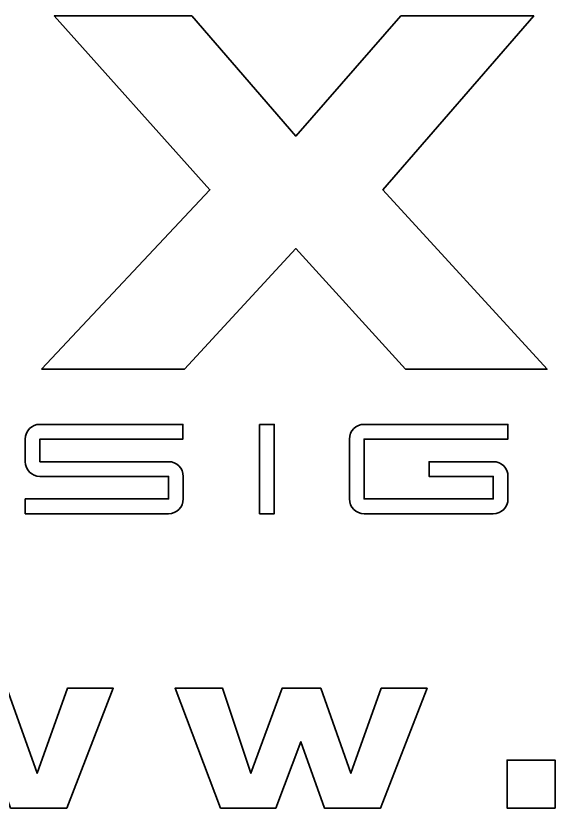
# Model space of a CAD drawing. Header units: centimetres. Extents: x -9.7 to 9.7, y -8.7 to 8.7.
# Drawn here: x 5.37 to 6.035, y 7.552 to 8.528 of the extents above; entities that cross this region are included whole.
import ezdxf

# ---------------------------------------------------------------- set-up
doc = ezdxf.new("R2010")
doc.units = ezdxf.units.CM
doc.header["$MEASUREMENT"] = 0
doc.layers.add('layer 1', color=7, linetype='Continuous')

msp = doc.modelspace()

# ---------------------------------------------------------------- linework, layer by layer
at = {"layer": 'layer 1', "color": 250, "lineweight": 35}
for points, knots in [([(5.40198, 8.09273), (5.40198, 8.09273), (5.57808, 8.09273), (5.57808, 8.09273), (5.57808, 8.09273), (5.57808, 8.09273), (5.71545, 8.24142), (5.71545, 8.24142), (5.71545, 8.24142), (5.71545, 8.24142), (5.85076, 8.09273), (5.85076, 8.09273), (5.85076, 8.09273), (5.85076, 8.09273), (6.02527, 8.09273), (6.02527, 8.09273), (6.02527, 8.09273), (6.02527, 8.09273), (5.82287, 8.31378), (5.82287, 8.31378), (5.82287, 8.31378), (5.82287, 8.31378), (6.00886, 8.52812), (6.00886, 8.52812), (6.00886, 8.52812), (6.00886, 8.52812), (5.84503, 8.52812), (5.84503, 8.52812), (5.84503, 8.52812), (5.84503, 8.52812), (5.71545, 8.38008), (5.71545, 8.38008), (5.71545, 8.38008), (5.71545, 8.38008), (5.58716, 8.52812), (5.58716, 8.52812), (5.58716, 8.52812), (5.58716, 8.52812), (5.41759, 8.52812), (5.41759, 8.52812), (5.41759, 8.52812), (5.41759, 8.52812), (5.60964, 8.31378), (5.60964, 8.31378), (5.60964, 8.31378), (5.60964, 8.31378), (5.40198, 8.09273), (5.40198, 8.09273)], [0, 0, 0, 0, 0.076923, 0.076923, 0.076923, 0.076923, 0.153846, 0.153846, 0.153846, 0.153846, 0.230769, 0.230769, 0.230769, 0.230769, 0.307692, 0.307692, 0.307692, 0.307692, 0.384615, 0.384615, 0.384615, 0.384615, 0.461538, 0.461538, 0.461538, 0.461538, 0.538462, 0.538462, 0.538462, 0.538462, 0.615385, 0.615385, 0.615385, 0.615385, 0.692308, 0.692308, 0.692308, 0.692308, 0.769231, 0.769231, 0.769231, 0.769231, 0.846154, 0.846154, 0.846154, 0.846154, 1, 1, 1, 1]), ([(5.38186, 8.00673), (5.38186, 8.00673), (5.38223, 8.01037), (5.38223, 8.01037), (5.38223, 8.01037), (5.38223, 8.01037), (5.38328, 8.01377), (5.38328, 8.01377), (5.38328, 8.01377), (5.38328, 8.01377), (5.38495, 8.01684), (5.38495, 8.01684), (5.38495, 8.01684), (5.38495, 8.01684), (5.38716, 8.01952), (5.38716, 8.01952), (5.38716, 8.01952), (5.38716, 8.01952), (5.38984, 8.02173), (5.38984, 8.02173), (5.38984, 8.02173), (5.38984, 8.02173), (5.39291, 8.0234), (5.39291, 8.0234), (5.39291, 8.0234), (5.39291, 8.0234), (5.3963, 8.02446), (5.3963, 8.02446), (5.3963, 8.02446), (5.3963, 8.02446), (5.39995, 8.02483), (5.39995, 8.02483), (5.39995, 8.02483), (5.39995, 8.02483), (5.57628, 8.02483), (5.57628, 8.02483), (5.57628, 8.02483), (5.57628, 8.02483), (5.57628, 8.00673), (5.57628, 8.00673), (5.57628, 8.00673), (5.57628, 8.00673), (5.41805, 8.00673), (5.41805, 8.00673), (5.41805, 8.00673), (5.41805, 8.00673), (5.39995, 8.00673), (5.39995, 8.00673), (5.39995, 8.00673), (5.39995, 8.00673), (5.39995, 7.99693), (5.39995, 7.99693), (5.39995, 7.99693), (5.39995, 7.99693), (5.39995, 7.98863), (5.39995, 7.98863), (5.39995, 7.98863), (5.39995, 7.98863), (5.39995, 7.97923), (5.39995, 7.97923), (5.39995, 7.97923), (5.39995, 7.97923), (5.39995, 7.97884), (5.39995, 7.97884), (5.39995, 7.97884), (5.39995, 7.97884), (5.41805, 7.97884), (5.41805, 7.97884), (5.41805, 7.97884), (5.41805, 7.97884), (5.5582, 7.97884), (5.5582, 7.97884), (5.5582, 7.97884), (5.5582, 7.97884), (5.55867, 7.97884), (5.55867, 7.97884), (5.55867, 7.97884), (5.55867, 7.97884), (5.56231, 7.97848), (5.56231, 7.97848), (5.56231, 7.97848), (5.56231, 7.97848), (5.5657, 7.97741), (5.5657, 7.97741), (5.5657, 7.97741), (5.5657, 7.97741), (5.56879, 7.97575), (5.56879, 7.97575), (5.56879, 7.97575), (5.56879, 7.97575), (5.57145, 7.97354), (5.57145, 7.97354), (5.57145, 7.97354), (5.57145, 7.97354), (5.57367, 7.97086), (5.57367, 7.97086), (5.57367, 7.97086), (5.57367, 7.97086), (5.57534, 7.96779), (5.57534, 7.96779), (5.57534, 7.96779), (5.57534, 7.96779), (5.57639, 7.9644), (5.57639, 7.9644), (5.57639, 7.9644), (5.57639, 7.9644), (5.57676, 7.96076), (5.57676, 7.96076), (5.57676, 7.96076), (5.57676, 7.96076), (5.57676, 7.96038), (5.57676, 7.96038), (5.57676, 7.96038), (5.57676, 7.96038), (5.57676, 7.93287), (5.57676, 7.93287), (5.57676, 7.93287), (5.57676, 7.93287), (5.57639, 7.92922), (5.57639, 7.92922), (5.57639, 7.92922), (5.57639, 7.92922), (5.57534, 7.92582), (5.57534, 7.92582), (5.57534, 7.92582), (5.57534, 7.92582), (5.57367, 7.92274), (5.57367, 7.92274), (5.57367, 7.92274), (5.57367, 7.92274), (5.57145, 7.92006), (5.57145, 7.92006), (5.57145, 7.92006), (5.57145, 7.92006), (5.56879, 7.91786), (5.56879, 7.91786), (5.56879, 7.91786), (5.56879, 7.91786), (5.5657, 7.91618), (5.5657, 7.91618), (5.5657, 7.91618), (5.5657, 7.91618), (5.56231, 7.91513), (5.56231, 7.91513), (5.56231, 7.91513), (5.56231, 7.91513), (5.55867, 7.91477), (5.55867, 7.91477), (5.55867, 7.91477), (5.55867, 7.91477), (5.38186, 7.91477), (5.38186, 7.91477), (5.38186, 7.91477), (5.38186, 7.91477), (5.38186, 7.93287), (5.38186, 7.93287), (5.38186, 7.93287), (5.38186, 7.93287), (5.54059, 7.93287), (5.54059, 7.93287), (5.54059, 7.93287), (5.54059, 7.93287), (5.55867, 7.93287), (5.55867, 7.93287), (5.55867, 7.93287), (5.55867, 7.93287), (5.55867, 7.94266), (5.55867, 7.94266), (5.55867, 7.94266), (5.55867, 7.94266), (5.55867, 7.95095), (5.55867, 7.95095), (5.55867, 7.95095), (5.55867, 7.95095), (5.55867, 7.96038), (5.55867, 7.96038), (5.55867, 7.96038), (5.55867, 7.96038), (5.55867, 7.96076), (5.55867, 7.96076), (5.55867, 7.96076), (5.55867, 7.96076), (5.54059, 7.96076), (5.54059, 7.96076), (5.54059, 7.96076), (5.54059, 7.96076), (5.40042, 7.96076), (5.40042, 7.96076), (5.40042, 7.96076), (5.40042, 7.96076), (5.39995, 7.96076), (5.39995, 7.96076), (5.39995, 7.96076), (5.39995, 7.96076), (5.39995, 7.96073), (5.39995, 7.96073), (5.39995, 7.96073), (5.39995, 7.96073), (5.3963, 7.9611), (5.3963, 7.9611), (5.3963, 7.9611), (5.3963, 7.9611), (5.39291, 7.96216), (5.39291, 7.96216), (5.39291, 7.96216), (5.39291, 7.96216), (5.38984, 7.96383), (5.38984, 7.96383), (5.38984, 7.96383), (5.38984, 7.96383), (5.38716, 7.96604), (5.38716, 7.96604), (5.38716, 7.96604), (5.38716, 7.96604), (5.38495, 7.96872), (5.38495, 7.96872), (5.38495, 7.96872), (5.38495, 7.96872), (5.38328, 7.9718), (5.38328, 7.9718), (5.38328, 7.9718), (5.38328, 7.9718), (5.38223, 7.9752), (5.38223, 7.9752), (5.38223, 7.9752), (5.38223, 7.9752), (5.38186, 7.97884), (5.38186, 7.97884), (5.38186, 7.97884), (5.38186, 7.97884), (5.38186, 7.97923), (5.38186, 7.97923), (5.38186, 7.97923), (5.38186, 7.97923), (5.38186, 8.00673), (5.38186, 8.00673)], [0, 0, 0, 0, 0.016667, 0.016667, 0.016667, 0.016667, 0.033333, 0.033333, 0.033333, 0.033333, 0.05, 0.05, 0.05, 0.05, 0.066667, 0.066667, 0.066667, 0.066667, 0.083333, 0.083333, 0.083333, 0.083333, 0.1, 0.1, 0.1, 0.1, 0.116667, 0.116667, 0.116667, 0.116667, 0.133333, 0.133333, 0.133333, 0.133333, 0.15, 0.15, 0.15, 0.15, 0.166667, 0.166667, 0.166667, 0.166667, 0.183333, 0.183333, 0.183333, 0.183333, 0.2, 0.2, 0.2, 0.2, 0.216667, 0.216667, 0.216667, 0.216667, 0.233333, 0.233333, 0.233333, 0.233333, 0.25, 0.25, 0.25, 0.25, 0.266667, 0.266667, 0.266667, 0.266667, 0.283333, 0.283333, 0.283333, 0.283333, 0.3, 0.3, 0.3, 0.3, 0.316667, 0.316667, 0.316667, 0.316667, 0.333333, 0.333333, 0.333333, 0.333333, 0.35, 0.35, 0.35, 0.35, 0.366667, 0.366667, 0.366667, 0.366667, 0.383333, 0.383333, 0.383333, 0.383333, 0.4, 0.4, 0.4, 0.4, 0.416667, 0.416667, 0.416667, 0.416667, 0.433333, 0.433333, 0.433333, 0.433333, 0.45, 0.45, 0.45, 0.45, 0.466667, 0.466667, 0.466667, 0.466667, 0.483333, 0.483333, 0.483333, 0.483333, 0.5, 0.5, 0.5, 0.5, 0.516667, 0.516667, 0.516667, 0.516667, 0.533333, 0.533333, 0.533333, 0.533333, 0.55, 0.55, 0.55, 0.55, 0.566667, 0.566667, 0.566667, 0.566667, 0.583333, 0.583333, 0.583333, 0.583333, 0.6, 0.6, 0.6, 0.6, 0.616667, 0.616667, 0.616667, 0.616667, 0.633333, 0.633333, 0.633333, 0.633333, 0.65, 0.65, 0.65, 0.65, 0.666667, 0.666667, 0.666667, 0.666667, 0.683333, 0.683333, 0.683333, 0.683333, 0.7, 0.7, 0.7, 0.7, 0.716667, 0.716667, 0.716667, 0.716667, 0.733333, 0.733333, 0.733333, 0.733333, 0.75, 0.75, 0.75, 0.75, 0.766667, 0.766667, 0.766667, 0.766667, 0.783333, 0.783333, 0.783333, 0.783333, 0.8, 0.8, 0.8, 0.8, 0.816667, 0.816667, 0.816667, 0.816667, 0.833333, 0.833333, 0.833333, 0.833333, 0.85, 0.85, 0.85, 0.85, 0.866667, 0.866667, 0.866667, 0.866667, 0.883333, 0.883333, 0.883333, 0.883333, 0.9, 0.9, 0.9, 0.9, 0.916667, 0.916667, 0.916667, 0.916667, 0.933333, 0.933333, 0.933333, 0.933333, 0.95, 0.95, 0.95, 0.95, 0.966667, 0.966667, 0.966667, 0.966667, 1, 1, 1, 1]), ([(5.67073, 8.02483), (5.67073, 8.02483), (5.68882, 8.02483), (5.68882, 8.02483), (5.68882, 8.02483), (5.68882, 8.02483), (5.68882, 7.91478), (5.68882, 7.91478), (5.68882, 7.91478), (5.68882, 7.91478), (5.67073, 7.91478), (5.67073, 7.91478), (5.67073, 7.91478), (5.67073, 7.91478), (5.67073, 8.02483), (5.67073, 8.02483)], [0, 0, 0, 0, 0.2, 0.2, 0.2, 0.2, 0.4, 0.4, 0.4, 0.4, 0.6, 0.6, 0.6, 0.6, 1, 1, 1, 1]), ([(5.78156, 7.93287), (5.78156, 7.93287), (5.78193, 7.92922), (5.78193, 7.92922), (5.78193, 7.92922), (5.78193, 7.92922), (5.78298, 7.92582), (5.78298, 7.92582), (5.78298, 7.92582), (5.78298, 7.92582), (5.78465, 7.92274), (5.78465, 7.92274), (5.78465, 7.92274), (5.78465, 7.92274), (5.78685, 7.92006), (5.78685, 7.92006), (5.78685, 7.92006), (5.78685, 7.92006), (5.78953, 7.91786), (5.78953, 7.91786), (5.78953, 7.91786), (5.78953, 7.91786), (5.7926, 7.91618), (5.7926, 7.91618), (5.7926, 7.91618), (5.7926, 7.91618), (5.796, 7.91513), (5.796, 7.91513), (5.796, 7.91513), (5.796, 7.91513), (5.79965, 7.91477), (5.79965, 7.91477), (5.79965, 7.91477), (5.79965, 7.91477), (5.80024, 7.91478), (5.80024, 7.91478), (5.80024, 7.91478), (5.80024, 7.91478), (5.95835, 7.91478), (5.95835, 7.91478), (5.95835, 7.91478), (5.95835, 7.91478), (5.95894, 7.91477), (5.95894, 7.91477), (5.95894, 7.91477), (5.95894, 7.91477), (5.96259, 7.91513), (5.96259, 7.91513), (5.96259, 7.91513), (5.96259, 7.91513), (5.96597, 7.91618), (5.96597, 7.91618), (5.96597, 7.91618), (5.96597, 7.91618), (5.96904, 7.91786), (5.96904, 7.91786), (5.96904, 7.91786), (5.96904, 7.91786), (5.97172, 7.92006), (5.97172, 7.92006), (5.97172, 7.92006), (5.97172, 7.92006), (5.97394, 7.92274), (5.97394, 7.92274), (5.97394, 7.92274), (5.97394, 7.92274), (5.9756, 7.92582), (5.9756, 7.92582), (5.9756, 7.92582), (5.9756, 7.92582), (5.97666, 7.92922), (5.97666, 7.92922), (5.97666, 7.92922), (5.97666, 7.92922), (5.97703, 7.93287), (5.97703, 7.93287), (5.97703, 7.93287), (5.97703, 7.93287), (5.97703, 7.96076), (5.97703, 7.96076), (5.97703, 7.96076), (5.97703, 7.96076), (5.97666, 7.9644), (5.97666, 7.9644), (5.97666, 7.9644), (5.97666, 7.9644), (5.9756, 7.96779), (5.9756, 7.96779), (5.9756, 7.96779), (5.9756, 7.96779), (5.97394, 7.97086), (5.97394, 7.97086), (5.97394, 7.97086), (5.97394, 7.97086), (5.97172, 7.97354), (5.97172, 7.97354), (5.97172, 7.97354), (5.97172, 7.97354), (5.96904, 7.97575), (5.96904, 7.97575), (5.96904, 7.97575), (5.96904, 7.97575), (5.96597, 7.97741), (5.96597, 7.97741), (5.96597, 7.97741), (5.96597, 7.97741), (5.96259, 7.97848), (5.96259, 7.97848), (5.96259, 7.97848), (5.96259, 7.97848), (5.95894, 7.97884), (5.95894, 7.97884), (5.95894, 7.97884), (5.95894, 7.97884), (5.95846, 7.97884), (5.95846, 7.97884), (5.95846, 7.97884), (5.95846, 7.97884), (5.87968, 7.97884), (5.87968, 7.97884), (5.87968, 7.97884), (5.87968, 7.97884), (5.87968, 7.96076), (5.87968, 7.96076), (5.87968, 7.96076), (5.87968, 7.96076), (5.94083, 7.96076), (5.94083, 7.96076), (5.94083, 7.96076), (5.94083, 7.96076), (5.95894, 7.96076), (5.95894, 7.96076), (5.95894, 7.96076), (5.95894, 7.96076), (5.95894, 7.95095), (5.95894, 7.95095), (5.95894, 7.95095), (5.95894, 7.95095), (5.95894, 7.94266), (5.95894, 7.94266), (5.95894, 7.94266), (5.95894, 7.94266), (5.95894, 7.93287), (5.95894, 7.93287), (5.95894, 7.93287), (5.95894, 7.93287), (5.80021, 7.93287), (5.80021, 7.93287), (5.80021, 7.93287), (5.80021, 7.93287), (5.79965, 7.93287), (5.79965, 7.93287), (5.79965, 7.93287), (5.79965, 7.93287), (5.79965, 7.95095), (5.79965, 7.95095), (5.79965, 7.95095), (5.79965, 7.95095), (5.79965, 7.98863), (5.79965, 7.98863), (5.79965, 7.98863), (5.79965, 7.98863), (5.79965, 8.00673), (5.79965, 8.00673), (5.79965, 8.00673), (5.79965, 8.00673), (5.80021, 8.00673), (5.80021, 8.00673), (5.80021, 8.00673), (5.80021, 8.00673), (5.81773, 8.00673), (5.81773, 8.00673), (5.81773, 8.00673), (5.81773, 8.00673), (5.97703, 8.00673), (5.97703, 8.00673), (5.97703, 8.00673), (5.97703, 8.00673), (5.97703, 8.02483), (5.97703, 8.02483), (5.97703, 8.02483), (5.97703, 8.02483), (5.80021, 8.02483), (5.80021, 8.02483), (5.80021, 8.02483), (5.80021, 8.02483), (5.79965, 8.02483), (5.79965, 8.02483), (5.79965, 8.02483), (5.79965, 8.02483), (5.796, 8.02446), (5.796, 8.02446), (5.796, 8.02446), (5.796, 8.02446), (5.7926, 8.0234), (5.7926, 8.0234), (5.7926, 8.0234), (5.7926, 8.0234), (5.78953, 8.02173), (5.78953, 8.02173), (5.78953, 8.02173), (5.78953, 8.02173), (5.78685, 8.01952), (5.78685, 8.01952), (5.78685, 8.01952), (5.78685, 8.01952), (5.78465, 8.01684), (5.78465, 8.01684), (5.78465, 8.01684), (5.78465, 8.01684), (5.78298, 8.01377), (5.78298, 8.01377), (5.78298, 8.01377), (5.78298, 8.01377), (5.78193, 8.01037), (5.78193, 8.01037), (5.78193, 8.01037), (5.78193, 8.01037), (5.78156, 8.00673), (5.78156, 8.00673), (5.78156, 8.00673), (5.78156, 8.00673), (5.78156, 7.93287), (5.78156, 7.93287)], [0, 0, 0, 0, 0.017544, 0.017544, 0.017544, 0.017544, 0.035088, 0.035088, 0.035088, 0.035088, 0.052632, 0.052632, 0.052632, 0.052632, 0.070175, 0.070175, 0.070175, 0.070175, 0.087719, 0.087719, 0.087719, 0.087719, 0.105263, 0.105263, 0.105263, 0.105263, 0.122807, 0.122807, 0.122807, 0.122807, 0.140351, 0.140351, 0.140351, 0.140351, 0.157895, 0.157895, 0.157895, 0.157895, 0.175439, 0.175439, 0.175439, 0.175439, 0.192982, 0.192982, 0.192982, 0.192982, 0.210526, 0.210526, 0.210526, 0.210526, 0.22807, 0.22807, 0.22807, 0.22807, 0.245614, 0.245614, 0.245614, 0.245614, 0.263158, 0.263158, 0.263158, 0.263158, 0.280702, 0.280702, 0.280702, 0.280702, 0.298246, 0.298246, 0.298246, 0.298246, 0.315789, 0.315789, 0.315789, 0.315789, 0.333333, 0.333333, 0.333333, 0.333333, 0.350877, 0.350877, 0.350877, 0.350877, 0.368421, 0.368421, 0.368421, 0.368421, 0.385965, 0.385965, 0.385965, 0.385965, 0.403509, 0.403509, 0.403509, 0.403509, 0.421053, 0.421053, 0.421053, 0.421053, 0.438596, 0.438596, 0.438596, 0.438596, 0.45614, 0.45614, 0.45614, 0.45614, 0.473684, 0.473684, 0.473684, 0.473684, 0.491228, 0.491228, 0.491228, 0.491228, 0.508772, 0.508772, 0.508772, 0.508772, 0.526316, 0.526316, 0.526316, 0.526316, 0.54386, 0.54386, 0.54386, 0.54386, 0.561404, 0.561404, 0.561404, 0.561404, 0.578947, 0.578947, 0.578947, 0.578947, 0.596491, 0.596491, 0.596491, 0.596491, 0.614035, 0.614035, 0.614035, 0.614035, 0.631579, 0.631579, 0.631579, 0.631579, 0.649123, 0.649123, 0.649123, 0.649123, 0.666667, 0.666667, 0.666667, 0.666667, 0.684211, 0.684211, 0.684211, 0.684211, 0.701754, 0.701754, 0.701754, 0.701754, 0.719298, 0.719298, 0.719298, 0.719298, 0.736842, 0.736842, 0.736842, 0.736842, 0.754386, 0.754386, 0.754386, 0.754386, 0.77193, 0.77193, 0.77193, 0.77193, 0.789474, 0.789474, 0.789474, 0.789474, 0.807018, 0.807018, 0.807018, 0.807018, 0.824561, 0.824561, 0.824561, 0.824561, 0.842105, 0.842105, 0.842105, 0.842105, 0.859649, 0.859649, 0.859649, 0.859649, 0.877193, 0.877193, 0.877193, 0.877193, 0.894737, 0.894737, 0.894737, 0.894737, 0.912281, 0.912281, 0.912281, 0.912281, 0.929825, 0.929825, 0.929825, 0.929825, 0.947368, 0.947368, 0.947368, 0.947368, 0.964912, 0.964912, 0.964912, 0.964912, 1, 1, 1, 1]), ([(5.23587, 7.55196), (5.23587, 7.55196), (5.17973, 7.69967), (5.17973, 7.69967), (5.17973, 7.69967), (5.17973, 7.69967), (5.2384, 7.69967), (5.2384, 7.69967), (5.2384, 7.69967), (5.2384, 7.69967), (5.27317, 7.59502), (5.27317, 7.59502), (5.27317, 7.59502), (5.27317, 7.59502), (5.31163, 7.69967), (5.31163, 7.69967), (5.31163, 7.69967), (5.31163, 7.69967), (5.35935, 7.69967), (5.35935, 7.69967), (5.35935, 7.69967), (5.35935, 7.69967), (5.39651, 7.59502), (5.39651, 7.59502), (5.39651, 7.59502), (5.39651, 7.59502), (5.43382, 7.69967), (5.43382, 7.69967), (5.43382, 7.69967), (5.43382, 7.69967), (5.49038, 7.69967), (5.49038, 7.69967), (5.49038, 7.69967), (5.49038, 7.69967), (5.43301, 7.55196), (5.43301, 7.55196), (5.43301, 7.55196), (5.43301, 7.55196), (5.36394, 7.55196), (5.36394, 7.55196), (5.36394, 7.55196), (5.36394, 7.55196), (5.33491, 7.63387), (5.33491, 7.63387), (5.33491, 7.63387), (5.33491, 7.63387), (5.30417, 7.55196), (5.30417, 7.55196), (5.30417, 7.55196), (5.30417, 7.55196), (5.23587, 7.55196), (5.23587, 7.55196)], [0, 0, 0, 0, 0.071429, 0.071429, 0.071429, 0.071429, 0.142857, 0.142857, 0.142857, 0.142857, 0.214286, 0.214286, 0.214286, 0.214286, 0.285714, 0.285714, 0.285714, 0.285714, 0.357143, 0.357143, 0.357143, 0.357143, 0.428571, 0.428571, 0.428571, 0.428571, 0.5, 0.5, 0.5, 0.5, 0.571429, 0.571429, 0.571429, 0.571429, 0.642857, 0.642857, 0.642857, 0.642857, 0.714286, 0.714286, 0.714286, 0.714286, 0.785714, 0.785714, 0.785714, 0.785714, 0.857143, 0.857143, 0.857143, 0.857143, 1, 1, 1, 1]), ([(5.62274, 7.55196), (5.62274, 7.55196), (5.5666, 7.69967), (5.5666, 7.69967), (5.5666, 7.69967), (5.5666, 7.69967), (5.62527, 7.69967), (5.62527, 7.69967), (5.62527, 7.69967), (5.62527, 7.69967), (5.66004, 7.59502), (5.66004, 7.59502), (5.66004, 7.59502), (5.66004, 7.59502), (5.6985, 7.69967), (5.6985, 7.69967), (5.6985, 7.69967), (5.6985, 7.69967), (5.74622, 7.69967), (5.74622, 7.69967), (5.74622, 7.69967), (5.74622, 7.69967), (5.78338, 7.59502), (5.78338, 7.59502), (5.78338, 7.59502), (5.78338, 7.59502), (5.82069, 7.69967), (5.82069, 7.69967), (5.82069, 7.69967), (5.82069, 7.69967), (5.87725, 7.69967), (5.87725, 7.69967), (5.87725, 7.69967), (5.87725, 7.69967), (5.81988, 7.55196), (5.81988, 7.55196), (5.81988, 7.55196), (5.81988, 7.55196), (5.7508, 7.55196), (5.7508, 7.55196), (5.7508, 7.55196), (5.7508, 7.55196), (5.72178, 7.63387), (5.72178, 7.63387), (5.72178, 7.63387), (5.72178, 7.63387), (5.69103, 7.55196), (5.69103, 7.55196), (5.69103, 7.55196), (5.69103, 7.55196), (5.62274, 7.55196), (5.62274, 7.55196)], [0, 0, 0, 0, 0.071429, 0.071429, 0.071429, 0.071429, 0.142857, 0.142857, 0.142857, 0.142857, 0.214286, 0.214286, 0.214286, 0.214286, 0.285714, 0.285714, 0.285714, 0.285714, 0.357143, 0.357143, 0.357143, 0.357143, 0.428571, 0.428571, 0.428571, 0.428571, 0.5, 0.5, 0.5, 0.5, 0.571429, 0.571429, 0.571429, 0.571429, 0.642857, 0.642857, 0.642857, 0.642857, 0.714286, 0.714286, 0.714286, 0.714286, 0.785714, 0.785714, 0.785714, 0.785714, 0.857143, 0.857143, 0.857143, 0.857143, 1, 1, 1, 1]), ([(6.03517, 7.55196), (6.03517, 7.55196), (5.97597, 7.55196), (5.97597, 7.55196), (5.97597, 7.55196), (5.97597, 7.55196), (5.97597, 7.61116), (5.97597, 7.61116), (5.97597, 7.61116), (5.97597, 7.61116), (6.03517, 7.61116), (6.03517, 7.61116), (6.03517, 7.61116), (6.03517, 7.61116), (6.03517, 7.55196), (6.03517, 7.55196)], [0, 0, 0, 0, 0.2, 0.2, 0.2, 0.2, 0.4, 0.4, 0.4, 0.4, 0.6, 0.6, 0.6, 0.6, 1, 1, 1, 1])]:
    msp.add_open_spline(points, degree=3, knots=knots, dxfattribs=at)

doc.saveas('drawing.dxf')
